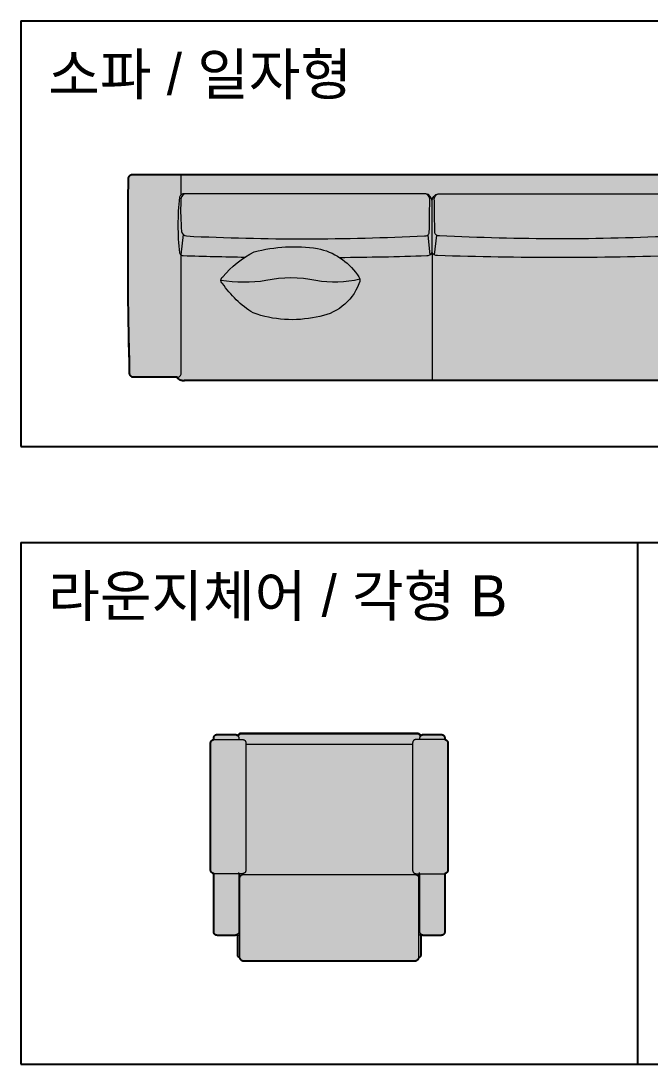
# Model space of a CAD drawing. Header units: millimetres. Extents: x 488786 to 747986, y 25193 to 95000.
# Drawn here: x 554300 to 556596, y 84398 to 88204 of the extents above; entities that cross this region are included whole.
import ezdxf

# ---------------------------------------------------------------- set-up
doc = ezdxf.new("R2010")
doc.units = ezdxf.units.MM
for name, color, linetype in [('10. ETC', 251, 'Continuous'), ('13. TXT2', 43, 'Continuous'), ('25. 255', 255, 'Continuous'), ('6. FUR1', 181, 'Continuous')]:
    doc.layers.add(name, color=color, linetype=linetype)
doc.layers.add('7. FUR2', color=241, linetype='Continuous', lineweight=5)
doc.styles.add('YUHIHA_TEXT', font='Pretendard-Regular.ttf')

# ---------------------------------------------------------------- blocks, each defined once
blk = doc.blocks.new('YUHIHA_Furniture_Sofa_Straight_A_Plan')
at = {"layer": '25. 255', "transparency": 33554687}
blk.add_hatch(color=256, dxfattribs=at).paths.add_polyline_path([(203.2, -737.3), (202.9, -737.3), (202.7, -737.4), (202, -737.4), (201.5, -737.5), (200.8, -737.5), (200.3, -737.5), (199.3, -737.5), (198.4, -737.5), (197.9, -737.4), (196.9, -737.4), (196.4, -737.3), (195.7, -737.2), (195, -737.1), (194.1, -736.9), (193.3, -736.7), (192.9, -736.6), (191.9, -736.3), (191.7, -736.3), (191.3, -736.1), (190.3, -735.8), (189.4, -735.4), (188.6, -735), (187.9, -734.7), (187.1, -734.3), (186.6, -734.1), (186, -733.7), (185.2, -733.2), (184.2, -732.5), (183.2, -731.8), (182.5, -731.2), (181.9, -730.7), (181.7, -730.5), (180.9, -729.7), (180.5, -729.4), (179.7, -728.5), (179.2, -727.9), (178.5, -727), (178, -726.4), (177.6, -725.8), (177.1, -725), (19.7, -725), (19.5, -725), (18.6, -725), (17.8, -725), (17.3, -724.9), (17.1, -724.9), (16.6, -724.8), (16.4, -724.8), (15.9, -724.7), (15, -724.5), (14.1, -724.2), (13.6, -724), (12.9, -723.7), (12.6, -723.6), (12.4, -723.5), (12.1, -723.3), (11.4, -723), (11, -722.7), (10.8, -722.6), (10.5, -722.4), (10.2, -722.1), (10.1, -722), (9.8, -721.8), (9.1, -721.2), (8.7, -720.8), (8.2, -720.3), (7.9, -720), (7.6, -719.6), (7.4, -719.3), (7.2, -719.2), (6.9, -718.7), (6.4, -718), (6, -717.2), (5.8, -716.8), (5.5, -716.2), (5.3, -715.8), (5.3, -715.7), (5.1, -715.2), (4.8, -714.3), (4.6, -713.4), (4.4, -712.7), (4.4, -712.3), (4.3, -711.8), (4.3, -711.4), (4.3, -711.2), (4.3, -710.7), (3.8, -694), (3.4, -677.4), (3.2, -666.3), (2.6, -638.5), (2.5, -633), (2.4, -627.4), (1.9, -605.2), (1.5, -583), (1.1, -560.8), (0.9, -549.7), (0.6, -533), (0.6, -527.5), (0.3, -510.8), (-0.1, -483.1), (-0.5, -449.7), (-0.7, -427.5), (-0.7, -422), (-0.9, -410.9), (-0.9, -399.8), (-1, -394.2), (-1, -388.7), (-1.1, -383.1), (-1.2, -372), (-1.4, -338.7), (-1.4, -327.6), (-1.4, -322), (-1.5, -316.5), (-1.5, -310.9), (-1.5, -299.8), (-1.6, -277.6), (-1.6, -272.1), (-1.6, -261), (-1.6, -227.6), (-1.6, -216.5), (-1.6, -199.9), (-1.5, -183.2), (-1.5, -177.7), (-1.4, -161), (-1.3, -144.4), (-1.3, -138.8), (-1.1, -111), (-0.9, -83.3), (-0.8, -72.2), (-0.5, -44.4), (-0.4, -33.3), (-0.1, -11.1), (-0.1, -5.6), (0, 0.2), (0.1, 1.1), (0.2, 2.1), (0.3, 3), (0.5, 3.8), (0.7, 4.5), (0.8, 4.7), (0.8, 4.9), (1.2, 5.8), (1.4, 6.3), (1.7, 6.8), (2, 7.5), (2.3, 8), (2.6, 8.5), (3.2, 9.3), (3.3, 9.4), (3.4, 9.5), (3.9, 10.1), (4.1, 10.4), (4.7, 11), (5.4, 11.6), (6, 12.1), (6.4, 12.5), (6.7, 12.7), (7.2, 13), (7.9, 13.4), (8.2, 13.6), (8.7, 13.9), (8.9, 13.9), (9, 14), (9.6, 14.3), (10.3, 14.5), (10.6, 14.7), (11.5, 14.9), (12.1, 15.1), (12.3, 15.1), (12.7, 15.2), (13.2, 15.3), (13.6, 15.4), (14.2, 15.4), (14.9, 15.5), (15.3, 15.5), (2199.3, 15.5), (2199.9, 15.5), (2200.3, 15.5), (2201.1, 15.5), (2201.5, 15.4), (2202, 15.4), (2202.4, 15.3), (2203.2, 15.2), (2203.7, 15.1), (2204.5, 14.8), (2204.7, 14.8), (2204.9, 14.7), (2205.6, 14.5), (2206.3, 14.1), (2206.8, 13.9), (2207.3, 13.6), (2207.8, 13.3), (2208.3, 13), (2208.8, 12.7), (2209.1, 12.5), (2209.6, 12.1), (2210.1, 11.6), (2210.4, 11.3), (2210.8, 10.9), (2211.2, 10.5), (2211.5, 10.2), (2211.6, 10), (2211.9, 9.7), (2212.1, 9.4), (2212.4, 9), (2212.8, 8.5), (2213, 8.1), (2213.3, 7.5), (2213.4, 7.3), (2213.5, 7.1), (2213.8, 6.6), (2213.8, 6.4), (2214.1, 5.7), (2214.3, 5.1), (2214.5, 4.4), (2214.7, 3.7), (2214.7, 3.5), (2214.8, 3.3), (2214.9, 2.9), (2214.9, 2.5), (2215, 1.9), (2215, 1.6), (2215, 0.8), (2215, 0.2), (2215, 0), (2215.1, -5.6), (2215.5, -38.9), (2215.7, -61.1), (2215.8, -66.6), (2215.9, -77.7), (2216.2, -111), (2216.3, -133.2), (2216.4, -155.5), (2216.5, -183.2), (2216.5, -188.8), (2216.6, -194.3), (2216.6, -216.5), (2216.6, -233.2), (2216.6, -238.7), (2216.6, -249.9), (2216.6, -266.5), (2216.6, -272.1), (2216.6, -288.7), (2216.5, -310.9), (2216.4, -327.6), (2216.4, -338.7), (2216.3, -349.8), (2216.3, -355.3), (2216.3, -360.9), (2216.1, -383.1), (2216, -399.8), (2215.8, -416.4), (2215.8, -422), (2215.6, -438.6), (2215.4, -460.8), (2215.3, -466.4), (2215.2, -472), (2215, -494.2), (2214.6, -516.4), (2214.6, -521.9), (2214.5, -527.5), (2214, -555.2), (2213.5, -583), (2213.2, -599.6), (2212.7, -627.4), (2212.6, -633), (2212.4, -638.5), (2211.8, -666.3), (2211.6, -677.4), (2210.9, -705.1), (2210.8, -710.7), (2210.8, -711.4), (2210.8, -711.7), (2210.7, -712.1), (2210.7, -712.4), (2210.6, -713.1), (2210.5, -713.8), (2210.4, -714), (2210.4, -714.1), (2210.2, -715), (2209.9, -715.8), (2209.6, -716.6), (2209.4, -717.1), (2209.2, -717.4), (2209.1, -717.7), (2208.6, -718.5), (2208.1, -719.2), (2207.7, -719.8), (2207.1, -720.4), (2206.4, -721.2), (2205.9, -721.6), (2205.6, -721.9), (2204.9, -722.4), (2204.2, -722.9), (2203.9, -723.1), (2203.3, -723.4), (2202.8, -723.6), (2202.3, -723.9), (2201.9, -724.1), (2201.4, -724.2), (2200.9, -724.4), (2200, -724.6), (2199.5, -724.7), (2198.8, -724.9), (2198.1, -725), (2197.2, -725), (2196.9, -725), (2038, -725), (2037.3, -725.7), (2036.7, -726.4), (2036.4, -726.7), (2036.2, -726.9), (2035.5, -727.6), (2035, -728.1), (2034.3, -728.7), (2033.9, -729), (2033, -729.7), (2032.3, -730.3), (2031.9, -730.6), (2031.5, -730.9), (2031.3, -731), (2030.9, -731.3), (2030.7, -731.4), (2029.8, -732), (2029.1, -732.4), (2028.9, -732.5), (2028.3, -732.9), (2027.3, -733.4), (2026.9, -733.6), (2026.2, -733.9), (2025.6, -734.2), (2025.4, -734.3), (2025.1, -734.4), (2024, -734.9), (2023.2, -735.2), (2022.9, -735.3), (2022.1, -735.6), (2020.5, -736), (2019.6, -736.3), (2019.3, -736.3), (2018.4, -736.5), (2017.5, -736.7), (2017, -736.8), (2015.6, -737), (2014.9, -737.1), (2014.2, -737.1), (2013.7, -737.2), (2012.3, -737.2), (2011.8, -737.2), (203.7, -737.2)], is_closed=False, flags=16)
at = {"layer": '6. FUR1'}
blk.add_lwpolyline([(203.2, -737.3), (202.9, -737.3), (202.7, -737.4), (202, -737.4), (201.5, -737.5), (200.8, -737.5), (200.3, -737.5), (199.3, -737.5), (198.4, -737.5), (197.9, -737.4), (196.9, -737.4), (196.4, -737.3), (195.7, -737.2), (195, -737.1), (194.1, -736.9), (193.3, -736.7), (192.9, -736.6), (191.9, -736.3), (191.7, -736.3), (191.3, -736.1), (190.3, -735.8), (189.4, -735.4), (188.6, -735), (187.9, -734.7), (187.1, -734.3), (186.6, -734.1), (186, -733.7), (185.2, -733.2), (184.2, -732.5), (183.2, -731.8), (182.5, -731.2), (181.9, -730.7), (181.7, -730.5), (180.9, -729.7), (180.5, -729.4), (179.7, -728.5), (179.2, -727.9), (178.5, -727), (178, -726.4), (177.6, -725.8), (177.1, -725), (19.7, -725), (19.5, -725), (18.6, -725), (17.8, -725), (17.3, -724.9), (17.1, -724.9), (16.6, -724.8), (16.4, -724.8), (15.9, -724.7), (15, -724.5), (14.1, -724.2), (13.6, -724), (12.9, -723.7), (12.6, -723.6), (12.4, -723.5), (12.1, -723.3), (11.4, -723), (11, -722.7), (10.8, -722.6), (10.5, -722.4), (10.2, -722.1), (10.1, -722), (9.8, -721.8), (9.1, -721.2), (8.7, -720.8), (8.2, -720.3), (7.9, -720), (7.6, -719.6), (7.4, -719.3), (7.2, -719.2), (6.9, -718.7), (6.4, -718), (6, -717.2), (5.8, -716.8), (5.5, -716.2), (5.3, -715.8), (5.3, -715.7), (5.1, -715.2), (4.8, -714.3), (4.6, -713.4), (4.4, -712.7), (4.4, -712.3), (4.3, -711.8), (4.3, -711.4), (4.3, -711.2), (4.3, -710.7), (3.8, -694), (3.4, -677.4), (3.2, -666.3), (2.6, -638.5), (2.5, -633), (2.4, -627.4), (1.9, -605.2), (1.5, -583), (1.1, -560.8), (0.9, -549.7), (0.6, -533), (0.6, -527.5), (0.3, -510.8), (-0.1, -483.1), (-0.5, -449.7), (-0.7, -427.5), (-0.7, -422), (-0.9, -410.9), (-0.9, -399.8), (-1, -394.2), (-1, -388.7), (-1.1, -383.1), (-1.2, -372), (-1.4, -338.7), (-1.4, -327.6), (-1.4, -322), (-1.5, -316.5), (-1.5, -310.9), (-1.5, -299.8), (-1.6, -277.6), (-1.6, -272.1), (-1.6, -261), (-1.6, -227.6), (-1.6, -216.5), (-1.6, -199.9), (-1.5, -183.2), (-1.5, -177.7), (-1.4, -161), (-1.3, -144.4), (-1.3, -138.8), (-1.1, -111), (-0.9, -83.3), (-0.8, -72.2), (-0.5, -44.4), (-0.4, -33.3), (-0.1, -11.1), (-0.1, -5.6), (0, 0.2), (0.1, 1.1), (0.2, 2.1), (0.3, 3), (0.5, 3.8), (0.7, 4.5), (0.8, 4.7), (0.8, 4.9), (1.2, 5.8), (1.4, 6.3), (1.7, 6.8), (2, 7.5), (2.3, 8), (2.6, 8.5), (3.2, 9.3), (3.3, 9.4), (3.4, 9.5), (3.9, 10.1), (4.1, 10.4), (4.7, 11), (5.4, 11.6), (6, 12.1), (6.4, 12.5), (6.7, 12.7), (7.2, 13), (7.9, 13.4), (8.2, 13.6), (8.7, 13.9), (8.9, 13.9), (9, 14), (9.6, 14.3), (10.3, 14.5), (10.6, 14.7), (11.5, 14.9), (12.1, 15.1), (12.3, 15.1), (12.7, 15.2), (13.2, 15.3), (13.6, 15.4), (14.2, 15.4), (14.9, 15.5), (15.3, 15.5), (2199.3, 15.5), (2199.9, 15.5), (2200.3, 15.5), (2201.1, 15.5), (2201.5, 15.4), (2202, 15.4), (2202.4, 15.3), (2203.2, 15.2), (2203.7, 15.1), (2204.5, 14.8), (2204.7, 14.8), (2204.9, 14.7), (2205.6, 14.5), (2206.3, 14.1), (2206.8, 13.9), (2207.3, 13.6), (2207.8, 13.3), (2208.3, 13), (2208.8, 12.7), (2209.1, 12.5), (2209.6, 12.1), (2210.1, 11.6), (2210.4, 11.3), (2210.8, 10.9), (2211.2, 10.5), (2211.5, 10.2), (2211.6, 10), (2211.9, 9.7), (2212.1, 9.4), (2212.4, 9), (2212.8, 8.5), (2213, 8.1), (2213.3, 7.5), (2213.4, 7.3), (2213.5, 7.1), (2213.8, 6.6), (2213.8, 6.4), (2214.1, 5.7), (2214.3, 5.1), (2214.5, 4.4), (2214.7, 3.7), (2214.7, 3.5), (2214.8, 3.3), (2214.9, 2.9), (2214.9, 2.5), (2215, 1.9), (2215, 1.6), (2215, 0.8), (2215, 0.2), (2215, 0), (2215.1, -5.6), (2215.5, -38.9), (2215.7, -61.1), (2215.8, -66.6), (2215.9, -77.7), (2216.2, -111), (2216.3, -133.2), (2216.4, -155.5), (2216.5, -183.2), (2216.5, -188.8), (2216.6, -194.3), (2216.6, -216.5), (2216.6, -233.2), (2216.6, -238.7), (2216.6, -249.9), (2216.6, -266.5), (2216.6, -272.1), (2216.6, -288.7), (2216.5, -310.9), (2216.4, -327.6), (2216.4, -338.7), (2216.3, -349.8), (2216.3, -355.3), (2216.3, -360.9), (2216.1, -383.1), (2216, -399.8), (2215.8, -416.4), (2215.8, -422), (2215.6, -438.6), (2215.4, -460.8), (2215.3, -466.4), (2215.2, -472), (2215, -494.2), (2214.6, -516.4), (2214.6, -521.9), (2214.5, -527.5), (2214, -555.2), (2213.5, -583), (2213.2, -599.6), (2212.7, -627.4), (2212.6, -633), (2212.4, -638.5), (2211.8, -666.3), (2211.6, -677.4), (2210.9, -705.1), (2210.8, -710.7), (2210.8, -711.4), (2210.8, -711.7), (2210.7, -712.1), (2210.7, -712.4), (2210.6, -713.1), (2210.5, -713.8), (2210.4, -714), (2210.4, -714.1), (2210.2, -715), (2209.9, -715.8), (2209.6, -716.6), (2209.4, -717.1), (2209.2, -717.4), (2209.1, -717.7), (2208.6, -718.5), (2208.1, -719.2), (2207.7, -719.8), (2207.1, -720.4), (2206.4, -721.2), (2205.9, -721.6), (2205.6, -721.9), (2204.9, -722.4), (2204.2, -722.9), (2203.9, -723.1), (2203.3, -723.4), (2202.8, -723.6), (2202.3, -723.9), (2201.9, -724.1), (2201.4, -724.2), (2200.9, -724.4), (2200, -724.6), (2199.5, -724.7), (2198.8, -724.9), (2198.1, -725), (2197.2, -725), (2196.9, -725), (2038, -725), (2037.3, -725.7), (2036.7, -726.4), (2036.4, -726.7), (2036.2, -726.9), (2035.5, -727.6), (2035, -728.1), (2034.3, -728.7), (2033.9, -729), (2033, -729.7), (2032.3, -730.3), (2031.9, -730.6), (2031.5, -730.9), (2031.3, -731), (2030.9, -731.3), (2030.7, -731.4), (2029.8, -732), (2029.1, -732.4), (2028.9, -732.5), (2028.3, -732.9), (2027.3, -733.4), (2026.9, -733.6), (2026.2, -733.9), (2025.6, -734.2), (2025.4, -734.3), (2025.1, -734.4), (2024, -734.9), (2023.2, -735.2), (2022.9, -735.3), (2022.1, -735.6), (2020.5, -736), (2019.6, -736.3), (2019.3, -736.3), (2018.4, -736.5), (2017.5, -736.7), (2017, -736.8), (2015.6, -737), (2014.9, -737.1), (2014.2, -737.1), (2013.7, -737.2), (2012.3, -737.2), (2011.8, -737.2), (203.7, -737.2)], close=True, dxfattribs=at)
at = {"layer": '7. FUR2'}
for p, q in [((199.9, -204), (191.4, -278.2)), ((1091.7, -205.9), (1099.3, -277.8)), ((1123.3, -205.9), (1115.7, -277.8)), ((2015.2, -204), (2023.7, -278.2)), ((1107.5, -269.3), (1107.5, -737.2))]:
    blk.add_line(p, q, dxfattribs=at)
for points in [[(2199.3, 15.5), (15.7, 15.5, 0.410374), (0, 0, 0.009562), (4.3, -710.7, 0.420596), (19.7, -725), (177.1, -725, 0.29442), (203.7, -737.2), (2011.4, -737.2, 0.218855), (2038, -725), (2196.7, -725, 0.420596), (2210.8, -710.7, 0.009562), (2215, 0, 0.438021), (2199.3, 15.5, -0.023435)], [(1084.9, -55), (204.9, -55, 0.306024), (185.8, -67.9, 0.05115), (185.8, -271.3, 0.297315), (199.8, -281, 0.004044), (425.5, -286.4, 0.004044)], [(204.9, -55, 0.290322), (191, -81.6, 0.034967), (193.9, -192.6, 0.342653), (211.5, -209.4, 0.024832), (1080.4, -208.5, 0.431708), (1097.5, -195.8, -0.001466), (1099.2, -82.9, 0.356604), (1084.9, -55, -0.103627)], [(769.9, -287.6, 0.0057), (1087.9, -281.1, 0.26238), (1107.5, -269.3), (1107.5, -82.8, 0.355839), (1084.9, -55)], [(1130.1, -55), (2010.1, -55, -0.306024), (2029.2, -67.9, -0.05115), (2029.2, -271.3, -0.297315), (2015.2, -281, -0.015915), (1127.1, -281.1, -0.26238), (1107.5, -269.3)], [(1107.5, -82.8, -0.355839), (1130.1, -55)], [(2010.1, -55, -0.290322), (2024, -81.6, -0.034967), (2021.1, -192.6, -0.342653), (2003.5, -209.4, -0.024832), (1134.6, -208.5, -0.431708), (1117.5, -195.8, 0.001466), (1115.9, -82.9, -0.356604), (1130.1, -55, 0.103627)], [(343.9, -358.6, -0.101542), (458.4, -267.5, -0.101329), (689.8, -255, -0.192881), (835.1, -350.7, -0.355233), (840.8, -383.7, -0.27582), (685.2, -505, -0.141335), (455, -490.2, -0.106467), (343.1, -382.2, -0.534184), (343.9, -358.6, 6.93027)], [(177.1, -725, 0.420596), (192.5, -710.7), (192.5, -279)], [(2038, -725, -0.420596), (2022.5, -710.7), (2022.5, -279)], [(337.2, -370.2, 0.078715), (501.7, -371.1, -0.113248), (683.8, -371.1, 0.09336), (843.8, -366.2, 0.118358)]]:
    blk.add_lwpolyline(points, format="xyb", dxfattribs=at)
for points in [[(192.5, -59.2), (192.5, 15.5)], [(2022.5, -59.2), (2022.5, 15.5)]]:
    blk.add_lwpolyline(points, dxfattribs=at)
blk = doc.blocks.new('YUHIHA_Furniture_LoungeChair_Rectangular_B_Plan', base_point=(-39.7, 525.3))
at = {"layer": '25. 255', "transparency": 33554687}
h = blk.add_hatch(color=256, dxfattribs=at)
edge = h.paths.add_edge_path(flags=0)
edge.add_spline(control_points=[(-461.1, -283.3), (-472.7, -280.6), (-472.7, -268.7)], knot_values=[0, 0, 0, 1, 1, 1], degree=2, periodic=0)
edge.add_spline(control_points=[(-472.7, -268.7), (-472.7, -38.7), (-472.7, 191.3)], knot_values=[0, 0, 0, 1, 1, 1], degree=2, periodic=0)
edge.add_spline(control_points=[(-472.7, 191.3), (-472.7, 203.2), (-461.1, 205.9)], knot_values=[0, 0, 0, 1, 1, 1], degree=2, periodic=0)
edge.add_spline(control_points=[(-461.1, 205.9), (-461.1, 206.1), (-461.1, 206.3)], knot_values=[0, 0, 0, 1, 1, 1], degree=2, periodic=0)
edge.add_spline(control_points=[(-461.1, 206.3), (-461.1, 311.3), (-461.1, 416.3)], knot_values=[0, 0, 0, 1, 1, 1], degree=2, periodic=0)
edge.add_spline(control_points=[(-461.1, 416.3), (-461.1, 431.3), (-446.1, 431.3)], knot_values=[0, 0, 0, 1, 1, 1], degree=2, periodic=0)
edge.add_spline(control_points=[(-446.1, 431.3), (-415, 431.3), (-384, 431.3)], knot_values=[0, 0, 0, 1, 1, 1], degree=2, periodic=0)
edge.add_spline(control_points=[(-384, 431.3), (-378, 431.3), (-373.7, 427.2)], knot_values=[0, 0, 0, 1, 1, 1], degree=2, periodic=0)
edge.add_spline(control_points=[(-373.7, 427.2), (-373.7, 464), (-373.7, 500.7)], knot_values=[0, 0, 0, 1, 1, 1], degree=2, periodic=0)
edge.add_spline(control_points=[(-373.7, 500.7), (-373.7, 510.2), (-365.1, 514.2)], knot_values=[0, 0, 0, 1, 1, 1], degree=2, periodic=0)
edge.add_spline(control_points=[(-365.1, 514.2), (-362.1, 525.3), (-350.7, 525.3)], knot_values=[0, 0, 0, 1, 1, 1], degree=2, periodic=0)
edge.add_spline(control_points=[(-350.7, 525.3), (-195.2, 525.3), (-39.7, 525.3)], knot_values=[0, 0, 0, 1, 1, 1], degree=2, periodic=0)
edge.add_spline(control_points=[(-39.7, 525.3), (115.8, 525.3), (271.3, 525.3)], knot_values=[0, 0, 0, 1, 1, 1], degree=2, periodic=0)
edge.add_spline(control_points=[(271.3, 525.3), (282.8, 525.3), (285.8, 514.2)], knot_values=[0, 0, 0, 1, 1, 1], degree=2, periodic=0)
edge.add_spline(control_points=[(285.8, 514.2), (294.4, 510.2), (294.4, 500.7)], knot_values=[0, 0, 0, 1, 1, 1], degree=2, periodic=0)
edge.add_spline(control_points=[(294.4, 500.7), (294.4, 464), (294.4, 427.2)], knot_values=[0, 0, 0, 1, 1, 1], degree=2, periodic=0)
edge.add_spline(control_points=[(294.4, 427.2), (298.7, 431.3), (304.7, 431.3)], knot_values=[0, 0, 0, 1, 1, 1], degree=2, periodic=0)
edge.add_spline(control_points=[(304.7, 431.3), (335.7, 431.3), (366.8, 431.3)], knot_values=[0, 0, 0, 1, 1, 1], degree=2, periodic=0)
edge.add_spline(control_points=[(366.8, 431.3), (381.8, 431.3), (381.8, 416.3)], knot_values=[0, 0, 0, 1, 1, 1], degree=2, periodic=0)
edge.add_spline(control_points=[(381.8, 416.3), (381.8, 311.3), (381.8, 206.3)], knot_values=[0, 0, 0, 1, 1, 1], degree=2, periodic=0)
edge.add_spline(control_points=[(381.8, 206.3), (381.8, 206.1), (381.8, 205.9)], knot_values=[0, 0, 0, 1, 1, 1], degree=2, periodic=0)
edge.add_spline(control_points=[(381.8, 205.9), (393.3, 203.2), (393.3, 191.3)], knot_values=[0, 0, 0, 1, 1, 1], degree=2, periodic=0)
edge.add_spline(control_points=[(393.3, 191.3), (393.3, -38.7), (393.3, -268.7)], knot_values=[0, 0, 0, 1, 1, 1], degree=2, periodic=0)
edge.add_spline(control_points=[(393.3, -268.7), (393.3, -280.6), (381.8, -283.3)], knot_values=[0, 0, 0, 1, 1, 1], degree=2, periodic=0)
edge.add_spline(control_points=[(381.8, -283.3), (381.8, -283.5), (381.8, -283.7)], knot_values=[0, 0, 0, 1, 1, 1], degree=2, periodic=0)
edge.add_spline(control_points=[(381.8, -283.7), (381.8, -285.2), (381.8, -286.7)], knot_values=[0, 0, 0, 1, 1, 1], degree=2, periodic=0)
edge.add_spline(control_points=[(381.8, -286.7), (381.8, -301.7), (366.8, -301.7)], knot_values=[0, 0, 0, 1, 1, 1], degree=2, periodic=0)
edge.add_spline(control_points=[(366.8, -301.7), (335.7, -301.7), (304.7, -301.7)], knot_values=[0, 0, 0, 1, 1, 1], degree=2, periodic=0)
edge.add_spline(control_points=[(304.7, -301.7), (298, -301.7), (293.5, -296.8)], knot_values=[0, 0, 0, 1, 1, 1], degree=2, periodic=0)
edge.add_spline(control_points=[(293.5, -296.8), (290, -306.7), (279.4, -306.7)], knot_values=[0, 0, 0, 1, 1, 1], degree=2, periodic=0)
edge.add_spline(control_points=[(279.4, -306.7), (119.9, -306.7), (-39.7, -306.7)], knot_values=[0, 0, 0, 1, 1, 1], degree=2, periodic=0)
edge.add_spline(control_points=[(-39.7, -306.7), (-199.2, -306.7), (-358.8, -306.7)], knot_values=[0, 0, 0, 1, 1, 1], degree=2, periodic=0)
edge.add_spline(control_points=[(-358.8, -306.7), (-369.3, -306.7), (-372.9, -296.8)], knot_values=[0, 0, 0, 1, 1, 1], degree=2, periodic=0)
edge.add_spline(control_points=[(-372.9, -296.8), (-377.3, -301.7), (-384, -301.7)], knot_values=[0, 0, 0, 1, 1, 1], degree=2, periodic=0)
edge.add_spline(control_points=[(-384, -301.7), (-415, -301.7), (-446.1, -301.7)], knot_values=[0, 0, 0, 1, 1, 1], degree=2, periodic=0)
edge.add_spline(control_points=[(-446.1, -301.7), (-461.1, -301.7), (-461.1, -286.7)], knot_values=[0, 0, 0, 1, 1, 1], degree=2, periodic=0)
edge.add_spline(control_points=[(-461.1, -286.7), (-461.1, -285.2), (-461.1, -283.7)], knot_values=[0, 0, 0, 1, 1, 1], degree=2, periodic=0)
edge.add_spline(control_points=[(-461.1, -283.7), (-461.1, -283.5), (-461.1, -283.3)], knot_values=[0, 0, 0, 1, 1, 1], degree=2, periodic=0)
at = {"layer": '6. FUR1', "transparency": 33554687}
for points in [[(-373.7, 500.7), (-373.7, 510.2), (-365.1, 514.2)], [(-373.7, 427.2), (-373.7, 464), (-373.7, 500.7)], [(-365.1, 514.2), (-362.1, 525.3), (-350.7, 525.3)], [(-350.7, 525.3), (-195.2, 525.3), (-39.7, 525.3)], [(-39.7, 525.3), (115.8, 525.3), (271.3, 525.3)], [(271.3, 525.3), (282.8, 525.3), (285.8, 514.2)], [(285.8, 514.2), (294.4, 510.2), (294.4, 500.7)], [(294.4, 500.7), (294.4, 464), (294.4, 427.2)], [(-461.1, 416.3), (-461.1, 431.3), (-446.1, 431.3)], [(-446.1, 431.3), (-415, 431.3), (-384, 431.3)], [(-384, 431.3), (-378, 431.3), (-373.7, 427.2)], [(294.4, 427.2), (298.7, 431.3), (304.7, 431.3)], [(304.7, 431.3), (335.7, 431.3), (366.8, 431.3)], [(366.8, 431.3), (381.8, 431.3), (381.8, 416.3)], [(-461.1, 206.3), (-461.1, 311.3), (-461.1, 416.3)], [(381.8, 416.3), (381.8, 311.3), (381.8, 206.3)], [(-472.7, 191.3), (-472.7, 203.2), (-461.1, 205.9)], [(-472.7, -268.7), (-472.7, -38.7), (-472.7, 191.3)], [(-461.1, 205.9), (-461.1, 206.1), (-461.1, 206.3)], [(381.8, 206.3), (381.8, 206.1), (381.8, 205.9)], [(381.8, 205.9), (393.3, 203.2), (393.3, 191.3)], [(393.3, 191.3), (393.3, -38.7), (393.3, -268.7)], [(-461.1, -283.3), (-472.7, -280.6), (-472.7, -268.7)], [(-461.1, -283.7), (-461.1, -283.5), (-461.1, -283.3)], [(-461.1, -286.7), (-461.1, -285.2), (-461.1, -283.7)], [(-446.1, -301.7), (-461.1, -301.7), (-461.1, -286.7)], [(-384, -301.7), (-415, -301.7), (-446.1, -301.7)], [(-372.9, -296.8), (-377.3, -301.7), (-384, -301.7)], [(-358.8, -306.7), (-369.3, -306.7), (-372.9, -296.8)], [(293.5, -296.8), (290, -306.7), (279.4, -306.7)], [(304.7, -301.7), (298, -301.7), (293.5, -296.8)], [(366.8, -301.7), (335.7, -301.7), (304.7, -301.7)], [(381.8, -286.7), (381.8, -301.7), (366.8, -301.7)], [(393.3, -268.7), (393.3, -280.6), (381.8, -283.3)], [(381.8, -283.3), (381.8, -283.5), (381.8, -283.7)], [(381.8, -283.7), (381.8, -285.2), (381.8, -286.7)], [(-39.7, -306.7), (-199.2, -306.7), (-358.8, -306.7)], [(279.4, -306.7), (119.9, -306.7), (-39.7, -306.7)]]:
    blk.add_open_spline(points, degree=2, dxfattribs=at)
at = {"layer": '7. FUR2', "transparency": 33554687}
for points, degree in [([(-365.7, 510.3), (-365.7, 512.3), (-365.1, 514.2)], 2), ([(-365.7, 224.3), (-365.7, 367.3), (-365.7, 510.3)], 2), ([(285.8, 514.2), (286.3, 512.3), (286.3, 510.3)], 2), ([(286.3, 510.3), (286.3, 367.3), (286.3, 224.3)], 2), ([(-373.8, 429.9), (-369.7, 429.9), (-365.7, 429.9)], 2), ([(-369, 416.3), (-369, 422.8), (-373.7, 427.2)], 2), ([(294.4, 429.9), (290.4, 429.9), (286.3, 429.9)], 2), ([(289.7, 416.3), (289.7, 422.8), (294.4, 427.2)], 2), ([(-369, 206.3), (-369, 311.3), (-369, 416.3)], 2), ([(289.7, 206.3), (289.7, 311.3), (289.7, 416.3)], 2), ([(-369, 268), (-367.3, 268), (-365.7, 268)], 2), ([(289.7, 268), (288, 268), (286.3, 268)], 2), ([(-457.7, 206.3), (-459.4, 206.3), (-461.1, 205.9)], 2), ([(-358.7, 206.3), (-408.2, 206.3), (-457.7, 206.3)], 2), ([(-368.5, 206.3), (-368.8, 205), (-369, 203.7), (-369, 202.3)], 3), ([(-368.5, 206.3), (-367, 211.7), (-362.3, 214.8)], 2), ([(-350.7, 209.3), (-365.7, 209.3), (-365.7, 224.3)], 2), ([(-343.7, 191.3), (-343.7, 206.3), (-358.7, 206.3)], 2), ([(271.3, 209.3), (-39.7, 209.3), (-350.7, 209.3)], 2), ([(-343.7, -268.7), (-343.7, -38.7), (-343.7, 191.3)], 2), ([(264.3, 191.3), (264.3, 206.3), (279.3, 206.3)], 2), ([(264.3, -268.7), (264.3, -38.7), (264.3, 191.3)], 2), ([(286.3, 224.3), (286.3, 209.3), (271.3, 209.3)], 2), ([(279.3, 206.3), (328.8, 206.3), (378.3, 206.3)], 2), ([(289.2, 206.3), (287.7, 211.7), (283, 214.8)], 2), ([(289.2, 206.3), (289.5, 205), (289.7, 203.7), (289.7, 202.3)], 3), ([(378.3, 206.3), (380.1, 206.3), (381.8, 205.9)], 2), ([(264.3, -266.2), (-39.7, -266.2), (-343.7, -266.2)], 2), ([(-461.1, -283.3), (-459.4, -283.7), (-457.7, -283.7)], 2), ([(-457.7, -283.7), (-408.2, -283.7), (-358.7, -283.7)], 2), ([(-372.9, -296.8), (-369, -292.5), (-369, -286.7)], 2), ([(-371.9, -295.6), (-367.6, -303.4), (-358.8, -303.4)], 2), ([(-369, -286.7), (-369, -285.2), (-369, -283.7)], 2), ([(-358.8, -303.4), (-39.7, -303.4), (279.4, -303.4)], 2), ([(-358.7, -283.7), (-343.7, -283.7), (-343.7, -268.7)], 2), ([(279.3, -283.7), (264.3, -283.7), (264.3, -268.7)], 2), ([(378.3, -283.7), (328.8, -283.7), (279.3, -283.7)], 2), ([(279.4, -303.4), (288.3, -303.4), (292.6, -295.6)], 2), ([(289.7, -286.7), (289.7, -285.2), (289.7, -283.7)], 2), ([(293.5, -296.8), (289.7, -292.5), (289.7, -286.7)], 2), ([(381.8, -283.3), (380.1, -283.7), (378.3, -283.7)], 2)]:
    blk.add_open_spline(points, degree=degree, dxfattribs=at)

msp = doc.modelspace()

# ---------------------------------------------------------------- linework, layer by layer
at = {"layer": '10. ETC'}
for p, q in [((554300, 88203.9), (563300, 88203.9)), ((554300, 88203.9), (554300, 86650.9)), ((554300, 86650.9), (563300, 86650.9)), ((554300, 86300.9), (563300, 86300.9)), ((554300, 86300.9), (554300, 84397.6)), ((556550, 86300.9), (556550, 84397.6)), ((554300, 84397.6), (563300, 84397.6))]:
    msp.add_line(p, q, dxfattribs=at)

# ---------------------------------------------------------------- block references
msp.add_blockref('YUHIHA_Furniture_Sofa_Straight_A_Plan', (554692.5, 87628.4))
at = {"transparency": 33554687, "rotation": 180}
msp.add_blockref('YUHIHA_Furniture_LoungeChair_Rectangular_B_Plan', (555425, 84773.3), dxfattribs=at)

# ---------------------------------------------------------------- texts
at = {"layer": '13. TXT2', "color": 7, "char_height": 150, "attachment_point": 1, "style": 'YUHIHA_TEXT'}
for s, insert, width in [('소파 / 일자형', (554400, 88083.9), 4300), ('라운지체어 / 각형 B', (554400, 86180.9), 2050)]:
    msp.add_mtext(s, dxfattribs=dict(at, insert=insert, width=width))

doc.saveas('drawing.dxf')
